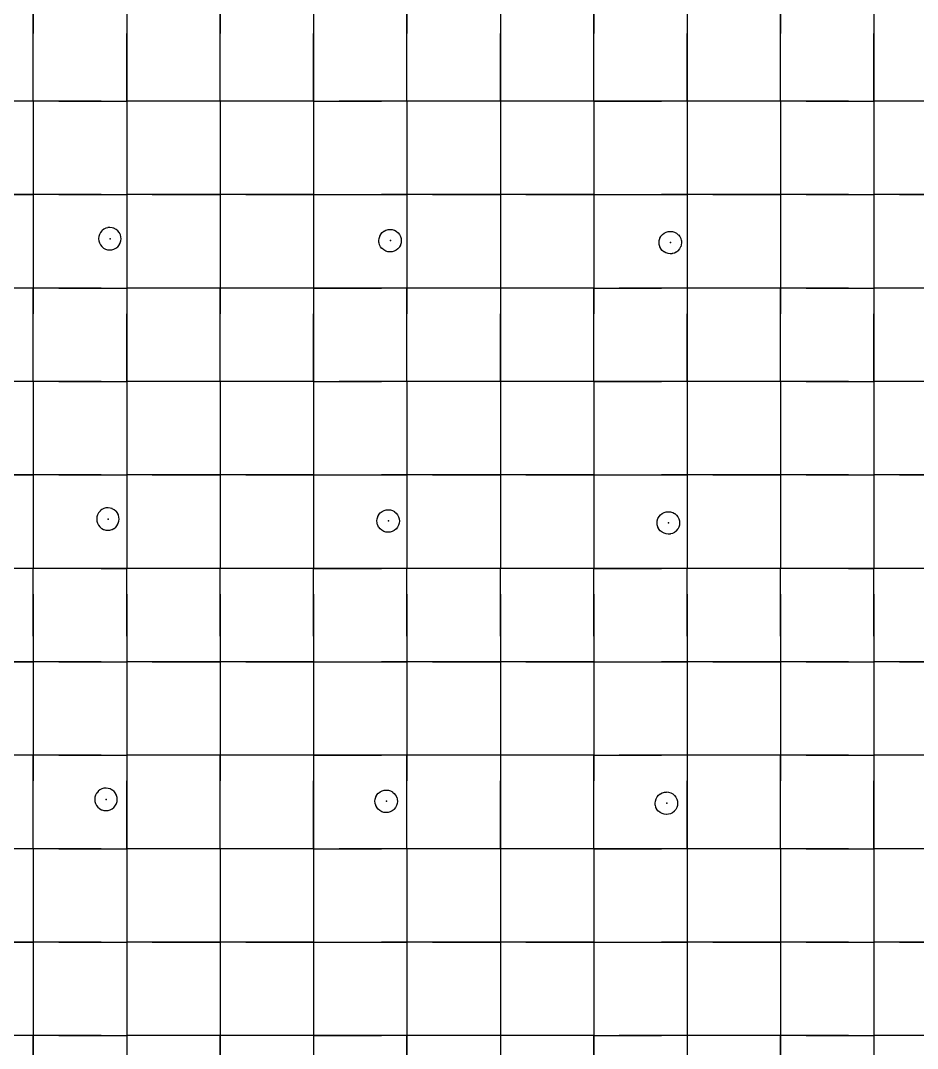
# Model space of a CAD drawing. Header units: metres. Extents: x 0 to 438, y -24 to 612.
# Drawn here: x 88.8 to 175.2, y 412.8 to 511.8 of the extents above; entities that cross this region are included whole.
import ezdxf

# ---------------------------------------------------------------- set-up
doc = ezdxf.new("R2010")
doc.units = ezdxf.units.M
doc.layers.add('LAYER_01_CUT', color=7, linetype='Continuous')
doc.layers.add('LAYER_04_GRID', color=7, linetype='Continuous')

msp = doc.modelspace()

# ---------------------------------------------------------------- linework, layer by layer
at = {"layer": 'LAYER_01_CUT'}
for points in [[(90, 506.462), (90, 513), (90, 510.538)], [(101.462, 513), (99, 513), (99, 506.462), (99, 504), (99, 497.462)], [(99, 513), (99, 510.538)], [(108, 506.462), (108, 513), (108, 510.538)], [(119.462, 513), (117, 513), (117, 506.462), (117, 504), (117, 497.462)], [(117, 513), (117, 510.538)], [(126, 506.462), (126, 513), (126, 510.538)], [(137.462, 513), (135, 513), (135, 506.462), (135, 504), (135, 497.462)], [(135, 513), (135, 510.538)], [(144, 506.462), (144, 513), (144, 510.538)], [(155.462, 513), (153, 513), (153, 506.462), (153, 504), (153, 497.462)], [(153, 513), (153, 510.538)], [(162, 506.462), (162, 513), (162, 510.538)], [(173.462, 513), (171, 513), (171, 506.462), (171, 504), (171, 497.462)], [(171, 513), (171, 510.538)], [(90, 504), (90, 510.538)], [(99, 504), (99, 510.538)], [(108, 504), (108, 510.538)], [(117, 504), (117, 510.538)], [(126, 504), (126, 510.538)], [(135, 504), (135, 510.538)], [(144, 504), (144, 510.538)], [(153, 504), (153, 510.538)], [(162, 504), (162, 510.538)], [(171, 504), (171, 510.538)], [(90, 504), (90, 506.462)], [(108, 504), (108, 506.462)], [(126, 504), (126, 506.462)], [(144, 504), (144, 506.462)], [(162, 504), (162, 506.462)], [(90, 504), (83.462, 504)], [(90, 504), (87.538, 504)], [(92.462, 504), (90, 504), (90, 497.462)], [(96.538, 504), (90, 504)], [(90, 504), (90, 501.538)], [(92.462, 504), (99, 504)], [(96.538, 504), (99, 504)], [(101.462, 504), (99, 504)], [(105.538, 504), (99, 504)], [(99, 504), (99, 501.538)], [(108, 504), (101.462, 504)], [(108, 504), (105.538, 504)], [(110.462, 504), (108, 504), (108, 497.462)], [(114.538, 504), (108, 504)], [(108, 504), (108, 501.538)], [(117, 504), (110.462, 504)], [(117, 504), (114.538, 504)], [(117, 504), (117, 501.538)], [(117, 504), (119.462, 504)], [(117, 504), (123.538, 504)], [(126, 504), (119.462, 504)], [(126, 504), (123.538, 504)], [(128.462, 504), (126, 504), (126, 497.462)], [(132.538, 504), (126, 504)], [(126, 504), (126, 501.538)], [(135, 504), (128.462, 504)], [(135, 504), (132.538, 504)], [(137.462, 504), (135, 504)], [(141.538, 504), (135, 504)], [(135, 504), (135, 501.538)], [(144, 504), (137.462, 504)], [(144, 504), (141.538, 504)], [(146.462, 504), (144, 504), (144, 497.462)], [(144, 504), (144, 501.538)], [(144, 504), (150.538, 504)], [(153, 504), (146.462, 504)], [(153, 504), (150.538, 504)], [(155.462, 504), (153, 504)], [(159.538, 504), (153, 504)], [(153, 504), (153, 501.538)], [(162, 504), (155.462, 504)], [(162, 504), (159.538, 504)], [(164.462, 504), (162, 504), (162, 497.462)], [(168.538, 504), (162, 504)], [(162, 504), (162, 501.538)], [(164.462, 504), (171, 504)], [(168.538, 504), (171, 504)], [(173.462, 504), (171, 504)], [(177.538, 504), (171, 504)], [(171, 504), (171, 501.538)], [(180, 504), (173.462, 504)], [(90, 501.538), (90, 495)], [(99, 501.538), (99, 495)], [(108, 501.538), (108, 495)], [(117, 501.538), (117, 495)], [(126, 501.538), (126, 495)], [(135, 501.538), (135, 495)], [(144, 501.538), (144, 495)], [(153, 501.538), (153, 495)], [(162, 501.538), (162, 495)], [(171, 501.538), (171, 495)], [(90, 497.462), (90, 495)], [(99, 497.462), (99, 495)], [(108, 497.462), (108, 495)], [(117, 497.462), (117, 495)], [(126, 497.462), (126, 495)], [(135, 497.462), (135, 495)], [(144, 497.462), (144, 495)], [(153, 497.462), (153, 495)], [(162, 497.462), (162, 495)], [(171, 497.462), (171, 495)], [(83.462, 495), (90, 495), (90, 488.462)], [(90, 495), (87.538, 495)], [(92.462, 495), (90, 495)], [(96.538, 495), (90, 495)], [(90, 495), (90, 492.538)], [(92.462, 495), (99, 495), (99, 488.462)], [(96.538, 495), (99, 495)], [(101.462, 495), (99, 495)], [(105.538, 495), (99, 495)], [(99, 495), (99, 492.538)], [(101.462, 495), (108, 495), (108, 488.462)], [(108, 495), (105.538, 495)], [(110.462, 495), (108, 495)], [(114.538, 495), (108, 495)], [(108, 495), (108, 492.538)], [(110.462, 495), (117, 495), (117, 488.462)], [(117, 495), (114.538, 495)], [(117, 495), (117, 492.538)], [(117, 495), (119.462, 495)], [(117, 495), (123.538, 495)], [(119.462, 495), (126, 495), (126, 488.462)], [(126, 495), (123.538, 495)], [(128.462, 495), (126, 495)], [(132.538, 495), (126, 495)], [(126, 495), (126, 492.538)], [(128.462, 495), (135, 495), (135, 488.462)], [(135, 495), (132.538, 495)], [(137.462, 495), (135, 495)], [(141.538, 495), (135, 495)], [(135, 495), (135, 492.538)], [(137.462, 495), (144, 495), (144, 488.462)], [(144, 495), (141.538, 495)], [(144, 495), (144, 492.538)], [(144, 495), (146.462, 495)], [(144, 495), (150.538, 495)], [(146.462, 495), (153, 495), (153, 488.462)], [(153, 495), (150.538, 495)], [(155.462, 495), (153, 495)], [(159.538, 495), (153, 495)], [(153, 495), (153, 492.538)], [(155.462, 495), (162, 495), (162, 488.462)], [(162, 495), (159.538, 495)], [(164.462, 495), (162, 495)], [(168.538, 495), (162, 495)], [(162, 495), (162, 492.538)], [(164.462, 495), (171, 495), (171, 488.462)], [(168.538, 495), (171, 495)], [(173.462, 495), (171, 495)], [(177.538, 495), (171, 495)], [(171, 495), (171, 492.538)], [(173.462, 495), (180, 495), (180, 488.462)], [(90, 492.538), (90, 486)], [(99, 492.538), (99, 486)], [(108, 492.538), (108, 486)], [(117, 492.538), (117, 486)], [(126, 492.538), (126, 486)], [(135, 492.538), (135, 486)], [(144, 492.538), (144, 486)], [(153, 492.538), (153, 486)], [(162, 492.538), (162, 486)], [(171, 492.538), (171, 486)], [(96.622, 491.536), (96.616, 491.529), (96.48, 491.367), (96.476, 491.359), (96.376, 491.175), (96.373, 491.167), (96.313, 490.971), (96.312, 490.962), (96.292, 490.764), (96.292, 490.756), (96.308, 490.569), (96.31, 490.561), (96.363, 490.37), (96.367, 490.362), (96.46, 490.177), (96.465, 490.17), (96.596, 490.004), (96.602, 489.998), (96.764, 489.861), (96.772, 489.857), (96.956, 489.757), (96.965, 489.755), (97.16, 489.694), (97.169, 489.693), (97.367, 489.673), (97.375, 489.674), (97.562, 489.689), (97.57, 489.691), (97.762, 489.744), (97.769, 489.748), (97.954, 489.841), (97.961, 489.846), (98.128, 489.977), (98.133, 489.984), (98.27, 490.146), (98.274, 490.153), (98.374, 490.338), (98.377, 490.346), (98.437, 490.542), (98.438, 490.55), (98.458, 490.749), (98.457, 490.757), (98.442, 490.943), (98.44, 490.951), (98.387, 491.143), (98.383, 491.151), (98.29, 491.336), (98.285, 491.343), (98.154, 491.509), (98.147, 491.515), (97.985, 491.651), (97.978, 491.655), (97.793, 491.756), (97.785, 491.758), (97.589, 491.818), (97.581, 491.819), (97.382, 491.84), (97.375, 491.839), (97.188, 491.823), (97.18, 491.821), (96.988, 491.768), (96.98, 491.764), (96.795, 491.672), (96.788, 491.666), (96.622, 491.536)], [(125.373, 490.151), (125.273, 489.967), (125.269, 489.959), (125.133, 489.797), (125.127, 489.791), (124.961, 489.66), (124.954, 489.654), (124.769, 489.562), (124.761, 489.558), (124.569, 489.505), (124.561, 489.503), (124.374, 489.487), (124.367, 489.487), (124.168, 489.507), (124.16, 489.508), (123.964, 489.568), (123.956, 489.571), (123.771, 489.671), (123.764, 489.675), (123.602, 489.812), (123.595, 489.817), (123.464, 489.983), (123.459, 489.99), (123.366, 490.175), (123.362, 490.183), (123.309, 490.375), (123.307, 490.383), (123.292, 490.57), (123.291, 490.577), (123.311, 490.776), (123.312, 490.784), (123.372, 490.98), (123.375, 490.988), (123.475, 491.173), (123.479, 491.18), (123.616, 491.342), (123.622, 491.349), (123.788, 491.48), (123.795, 491.485), (123.98, 491.578), (123.987, 491.582), (124.179, 491.635), (124.187, 491.637), (124.374, 491.652), (124.382, 491.653), (124.58, 491.633), (124.589, 491.632), (124.784, 491.572), (124.793, 491.569), (124.977, 491.469), (124.985, 491.465), (125.147, 491.328), (125.153, 491.322), (125.284, 491.156), (125.289, 491.149), (125.382, 490.964), (125.386, 490.957), (125.439, 490.765), (125.441, 490.757), (125.457, 490.57), (125.457, 490.562), (125.437, 490.364), (125.436, 490.356), (125.376, 490.159), (125.373, 490.151)], [(151.373, 491.466), (151.381, 491.467), (151.579, 491.446), (151.587, 491.445), (151.783, 491.385), (151.792, 491.383), (151.976, 491.282), (151.984, 491.278), (152.146, 491.142), (152.152, 491.136), (152.283, 490.97), (152.288, 490.963), (152.381, 490.778), (152.385, 490.77), (152.438, 490.579), (152.44, 490.571), (152.456, 490.384), (152.456, 490.376), (152.436, 490.177), (152.435, 490.169), (152.375, 489.973), (152.372, 489.965), (152.272, 489.78), (152.268, 489.773), (152.131, 489.611), (152.126, 489.604), (151.96, 489.473), (151.953, 489.468), (151.767, 489.375), (151.76, 489.371), (151.568, 489.319), (151.56, 489.316), (151.373, 489.301), (151.365, 489.3), (151.167, 489.321), (151.159, 489.321), (150.963, 489.382), (150.955, 489.384), (150.77, 489.484), (150.762, 489.489), (150.601, 489.625), (150.594, 489.631), (150.463, 489.797), (150.458, 489.804), (150.365, 489.989), (150.361, 489.997), (150.308, 490.188), (150.306, 490.196), (150.29, 490.383), (150.29, 490.391), (150.31, 490.589), (150.311, 490.598), (150.371, 490.794), (150.374, 490.802), (150.474, 490.986), (150.478, 490.994), (150.615, 491.156), (150.62, 491.163), (150.787, 491.293), (150.793, 491.299), (150.979, 491.391), (150.986, 491.395), (151.178, 491.448), (151.186, 491.45), (151.373, 491.466)], [(90, 488.462), (90, 486)], [(99, 488.462), (99, 486)], [(108, 488.462), (108, 486)], [(117, 488.462), (117, 486)], [(126, 488.462), (126, 486)], [(135, 488.462), (135, 486)], [(144, 488.462), (144, 486)], [(153, 488.462), (153, 486)], [(162, 488.462), (162, 486)], [(171, 488.462), (171, 486)], [(90, 486), (83.462, 486)], [(90, 486), (87.538, 486)], [(90, 479.462), (90, 486), (90, 483.538)], [(92.462, 486), (90, 486)], [(96.538, 486), (90, 486)], [(92.462, 486), (99, 486)], [(96.538, 486), (99, 486)], [(101.462, 486), (99, 486), (99, 479.462), (99, 477), (99, 470.462)], [(105.538, 486), (99, 486)], [(99, 486), (99, 483.538)], [(108, 486), (101.462, 486)], [(108, 486), (105.538, 486)], [(108, 479.462), (108, 486), (108, 483.538)], [(110.462, 486), (108, 486)], [(114.538, 486), (108, 486)], [(117, 486), (110.462, 486)], [(117, 486), (114.538, 486)], [(119.462, 486), (117, 486), (117, 479.462), (117, 477), (117, 470.462)], [(117, 486), (117, 483.538)], [(117, 486), (123.538, 486)], [(126, 486), (119.462, 486)], [(126, 486), (123.538, 486)], [(126, 479.462), (126, 486), (126, 483.538)], [(128.462, 486), (126, 486)], [(132.538, 486), (126, 486)], [(135, 486), (128.462, 486)], [(135, 486), (132.538, 486)], [(137.462, 486), (135, 486), (135, 479.462), (135, 477), (135, 470.462)], [(141.538, 486), (135, 486)], [(135, 486), (135, 483.538)], [(144, 486), (137.462, 486)], [(144, 486), (141.538, 486)], [(144, 479.462), (144, 486), (144, 483.538)], [(144, 486), (146.462, 486)], [(144, 486), (150.538, 486)], [(153, 486), (146.462, 486)], [(153, 486), (150.538, 486)], [(155.462, 486), (153, 486), (153, 479.462), (153, 477), (153, 470.462)], [(159.538, 486), (153, 486)], [(153, 486), (153, 483.538)], [(162, 486), (155.462, 486)], [(162, 486), (159.538, 486)], [(162, 479.462), (162, 486), (162, 483.538)], [(164.462, 486), (162, 486)], [(168.538, 486), (162, 486)], [(164.462, 486), (171, 486)], [(168.538, 486), (171, 486)], [(173.462, 486), (171, 486), (171, 479.462), (171, 477), (171, 470.462)], [(177.538, 486), (171, 486)], [(171, 486), (171, 483.538)], [(180, 486), (173.462, 486)], [(90, 477), (90, 483.538)], [(99, 477), (99, 483.538)], [(108, 477), (108, 483.538)], [(117, 477), (117, 483.538)], [(126, 477), (126, 483.538)], [(135, 477), (135, 483.538)], [(144, 477), (144, 483.538)], [(153, 477), (153, 483.538)], [(162, 477), (162, 483.538)], [(171, 477), (171, 483.538)], [(90, 477), (90, 479.462)], [(108, 477), (108, 479.462)], [(126, 477), (126, 479.462)], [(144, 477), (144, 479.462)], [(162, 477), (162, 479.462)], [(90, 477), (83.462, 477)], [(90, 477), (87.538, 477)], [(92.462, 477), (90, 477), (90, 470.462)], [(96.538, 477), (90, 477)], [(90, 477), (90, 474.538)], [(92.462, 477), (99, 477)], [(96.538, 477), (99, 477)], [(101.462, 477), (99, 477)], [(105.538, 477), (99, 477)], [(99, 477), (99, 474.538)], [(108, 477), (101.462, 477)], [(108, 477), (105.538, 477)], [(110.462, 477), (108, 477), (108, 470.462)], [(114.538, 477), (108, 477)], [(108, 477), (108, 474.538)], [(117, 477), (110.462, 477)], [(117, 477), (114.538, 477)], [(117, 477), (117, 474.538)], [(117, 477), (119.462, 477)], [(117, 477), (123.538, 477)], [(126, 477), (119.462, 477)], [(126, 477), (123.538, 477)], [(128.462, 477), (126, 477), (126, 470.462)], [(132.538, 477), (126, 477)], [(126, 477), (126, 474.538)], [(135, 477), (128.462, 477)], [(135, 477), (132.538, 477)], [(137.462, 477), (135, 477)], [(141.538, 477), (135, 477)], [(135, 477), (135, 474.538)], [(144, 477), (137.462, 477)], [(144, 477), (141.538, 477)], [(146.462, 477), (144, 477), (144, 470.462)], [(144, 477), (144, 474.538)], [(144, 477), (150.538, 477)], [(153, 477), (146.462, 477)], [(153, 477), (150.538, 477)], [(155.462, 477), (153, 477)], [(159.538, 477), (153, 477)], [(153, 477), (153, 474.538)], [(162, 477), (155.462, 477)], [(162, 477), (159.538, 477)], [(164.462, 477), (162, 477), (162, 470.462)], [(168.538, 477), (162, 477)], [(162, 477), (162, 474.538)], [(164.462, 477), (171, 477)], [(168.538, 477), (171, 477)], [(173.462, 477), (171, 477)], [(177.538, 477), (171, 477)], [(171, 477), (171, 474.538)], [(180, 477), (173.462, 477)], [(90, 474.538), (90, 468)], [(99, 474.538), (99, 468)], [(108, 474.538), (108, 468)], [(117, 474.538), (117, 468)], [(126, 474.538), (126, 468)], [(135, 474.538), (135, 468)], [(144, 474.538), (144, 468)], [(153, 474.538), (153, 468)], [(162, 474.538), (162, 468)], [(171, 474.538), (171, 468)], [(90, 470.462), (90, 468)], [(99, 470.462), (99, 468)], [(108, 470.462), (108, 468)], [(117, 470.462), (117, 468)], [(126, 470.462), (126, 468)], [(135, 470.462), (135, 468)], [(144, 470.462), (144, 468)], [(153, 470.462), (153, 468)], [(162, 470.462), (162, 468)], [(171, 470.462), (171, 468)], [(83.462, 468), (90, 468), (90, 461.462)], [(90, 468), (87.538, 468)], [(92.462, 468), (90, 468)], [(96.538, 468), (90, 468)], [(90, 468), (90, 465.538)], [(92.462, 468), (99, 468), (99, 461.462)], [(96.538, 468), (99, 468)], [(101.462, 468), (99, 468)], [(105.538, 468), (99, 468)], [(99, 468), (99, 465.538)], [(101.462, 468), (108, 468), (108, 461.462)], [(108, 468), (105.538, 468)], [(110.462, 468), (108, 468)], [(114.538, 468), (108, 468)], [(108, 468), (108, 465.538)], [(110.462, 468), (117, 468), (117, 461.462)], [(117, 468), (114.538, 468)], [(117, 468), (117, 465.538)], [(117, 468), (119.462, 468)], [(117, 468), (123.538, 468)], [(119.462, 468), (126, 468), (126, 461.462)], [(126, 468), (123.538, 468)], [(128.462, 468), (126, 468)], [(132.538, 468), (126, 468)], [(126, 468), (126, 465.538)], [(128.462, 468), (135, 468), (135, 461.462)], [(135, 468), (132.538, 468)], [(137.462, 468), (135, 468)], [(141.538, 468), (135, 468)], [(135, 468), (135, 465.538)], [(137.462, 468), (144, 468), (144, 461.462)], [(144, 468), (141.538, 468)], [(144, 468), (144, 465.538)], [(144, 468), (146.462, 468)], [(144, 468), (150.538, 468)], [(146.462, 468), (153, 468), (153, 461.462)], [(153, 468), (150.538, 468)], [(155.462, 468), (153, 468)], [(159.538, 468), (153, 468)], [(153, 468), (153, 465.538)], [(155.462, 468), (162, 468), (162, 461.462)], [(162, 468), (159.538, 468)], [(164.462, 468), (162, 468)], [(168.538, 468), (162, 468)], [(162, 468), (162, 465.538)], [(164.462, 468), (171, 468), (171, 461.462)], [(168.538, 468), (171, 468)], [(173.462, 468), (171, 468)], [(177.538, 468), (171, 468)], [(171, 468), (171, 465.538)], [(173.462, 468), (180, 468), (180, 461.462)], [(90, 465.538), (90, 459)], [(99, 465.538), (99, 459)], [(108, 465.538), (108, 459)], [(117, 465.538), (117, 459)], [(126, 465.538), (126, 459)], [(135, 465.538), (135, 459)], [(144, 465.538), (144, 459)], [(153, 465.538), (153, 459)], [(162, 465.538), (162, 459)], [(171, 465.538), (171, 459)], [(96.125, 463.963), (96.105, 463.764), (96.106, 463.757), (96.121, 463.57), (96.123, 463.562), (96.176, 463.37), (96.18, 463.362), (96.273, 463.177), (96.279, 463.17), (96.409, 463.004), (96.416, 462.999), (96.578, 462.862), (96.585, 462.858), (96.77, 462.758), (96.778, 462.755), (96.974, 462.695), (96.982, 462.694), (97.181, 462.674), (97.189, 462.674), (97.376, 462.69), (97.384, 462.692), (97.575, 462.745), (97.583, 462.749), (97.768, 462.842), (97.775, 462.847), (97.941, 462.978), (97.947, 462.984), (98.083, 463.146), (98.087, 463.154), (98.188, 463.338), (98.19, 463.347), (98.25, 463.543), (98.251, 463.551), (98.272, 463.749), (98.271, 463.757), (98.255, 463.944), (98.253, 463.952), (98.2, 464.144), (98.196, 464.151), (98.104, 464.336), (98.098, 464.343), (97.968, 464.51), (97.961, 464.515), (97.799, 464.652), (97.791, 464.656), (97.607, 464.756), (97.599, 464.759), (97.403, 464.819), (97.394, 464.82), (97.196, 464.84), (97.188, 464.84), (97.001, 464.824), (96.993, 464.822), (96.802, 464.769), (96.794, 464.765), (96.609, 464.672), (96.602, 464.667), (96.436, 464.536), (96.43, 464.529), (96.294, 464.368), (96.289, 464.36), (96.189, 464.175), (96.187, 464.167), (96.126, 463.971), (96.125, 463.963)], [(125.251, 463.364), (125.25, 463.356), (125.189, 463.16), (125.187, 463.152), (125.087, 462.968), (125.082, 462.96), (124.946, 462.798), (124.94, 462.791), (124.774, 462.661), (124.767, 462.655), (124.582, 462.562), (124.574, 462.559), (124.383, 462.506), (124.375, 462.503), (124.188, 462.488), (124.18, 462.487), (123.982, 462.508), (123.973, 462.509), (123.777, 462.569), (123.769, 462.571), (123.585, 462.671), (123.577, 462.676), (123.415, 462.812), (123.408, 462.818), (123.278, 462.984), (123.272, 462.991), (123.18, 463.176), (123.176, 463.184), (123.123, 463.375), (123.121, 463.383), (123.105, 463.57), (123.104, 463.578), (123.125, 463.777), (123.126, 463.785), (123.186, 463.981), (123.188, 463.989), (123.289, 464.173), (123.293, 464.181), (123.429, 464.343), (123.435, 464.35), (123.601, 464.48), (123.608, 464.486), (123.793, 464.579), (123.801, 464.582), (123.992, 464.635), (124, 464.638), (124.187, 464.653), (124.195, 464.654), (124.394, 464.633), (124.402, 464.632), (124.598, 464.572), (124.606, 464.57), (124.791, 464.469), (124.798, 464.465), (124.96, 464.329), (124.967, 464.323), (125.098, 464.157), (125.103, 464.15), (125.196, 463.965), (125.2, 463.957), (125.253, 463.766), (125.255, 463.758), (125.27, 463.571), (125.271, 463.563), (125.251, 463.364)], [(150.408, 462.631), (150.277, 462.798), (150.272, 462.804), (150.179, 462.99), (150.175, 462.997), (150.122, 463.189), (150.12, 463.197), (150.104, 463.384), (150.104, 463.392), (150.124, 463.59), (150.125, 463.598), (150.185, 463.794), (150.188, 463.803), (150.288, 463.987), (150.292, 463.995), (150.429, 464.157), (150.434, 464.163), (150.601, 464.294), (150.607, 464.299), (150.793, 464.392), (150.8, 464.396), (150.992, 464.449), (151, 464.451), (151.187, 464.467), (151.195, 464.467), (151.393, 464.447), (151.401, 464.446), (151.597, 464.386), (151.606, 464.383), (151.79, 464.283), (151.798, 464.279), (151.96, 464.142), (151.966, 464.137), (152.097, 463.97), (152.102, 463.964), (152.195, 463.779), (152.199, 463.771), (152.252, 463.579), (152.254, 463.571), (152.27, 463.384), (152.27, 463.377), (152.25, 463.178), (152.249, 463.17), (152.189, 462.974), (152.186, 462.966), (152.086, 462.781), (152.082, 462.773), (151.945, 462.612), (151.94, 462.605), (151.774, 462.474), (151.767, 462.469), (151.582, 462.376), (151.574, 462.372), (151.382, 462.319), (151.374, 462.317), (151.187, 462.301), (151.18, 462.301), (150.981, 462.321), (150.973, 462.322), (150.777, 462.382), (150.769, 462.385), (150.584, 462.485), (150.576, 462.489), (150.415, 462.626), (150.408, 462.631)], [(90, 461.462), (90, 459)], [(99, 461.462), (99, 459)], [(108, 461.462), (108, 459)], [(117, 461.462), (117, 459)], [(126, 461.462), (126, 459)], [(135, 461.462), (135, 459)], [(144, 461.462), (144, 459)], [(153, 461.462), (153, 459)], [(162, 461.462), (162, 459)], [(171, 461.462), (171, 459)], [(180, 459), (173.462, 459), (171, 459), (164.462, 459), (162, 459), (155.462, 459), (153, 459), (146.462, 459), (144, 459), (137.462, 459), (135, 459), (128.462, 459), (126, 459), (119.462, 459), (117, 459), (110.462, 459), (108, 459), (101.462, 459), (99, 459), (92.462, 459), (90, 459), (83.462, 459)], [(90, 459), (87.538, 459)], [(96.538, 459), (90, 459)], [(90, 452.462), (90, 459)], [(90, 456.538), (90, 459)], [(96.538, 459), (99, 459)], [(105.538, 459), (99, 459)], [(99, 452.462), (99, 459)], [(99, 456.538), (99, 459)], [(108, 459), (105.538, 459)], [(114.538, 459), (108, 459)], [(108, 452.462), (108, 459)], [(108, 456.538), (108, 459)], [(117, 459), (114.538, 459)], [(117, 452.462), (117, 459)], [(117, 456.538), (117, 459)], [(117, 459), (123.538, 459)], [(126, 459), (123.538, 459)], [(132.538, 459), (126, 459)], [(126, 452.462), (126, 459)], [(126, 456.538), (126, 459)], [(135, 459), (132.538, 459)], [(141.538, 459), (135, 459)], [(135, 452.462), (135, 459)], [(135, 456.538), (135, 459)], [(144, 459), (141.538, 459)], [(144, 452.462), (144, 459)], [(144, 456.538), (144, 459)], [(144, 459), (150.538, 459)], [(153, 459), (150.538, 459)], [(159.538, 459), (153, 459)], [(153, 452.462), (153, 459)], [(153, 456.538), (153, 459)], [(162, 459), (159.538, 459)], [(168.538, 459), (162, 459)], [(162, 452.462), (162, 459)], [(162, 456.538), (162, 459)], [(168.538, 459), (171, 459)], [(177.538, 459), (171, 459)], [(171, 452.462), (171, 459)], [(171, 456.538), (171, 459)], [(90, 456.538), (90, 450)], [(99, 456.538), (99, 450)], [(108, 456.538), (108, 450)], [(117, 456.538), (117, 450)], [(126, 456.538), (126, 450)], [(135, 456.538), (135, 450)], [(144, 456.538), (144, 450)], [(153, 456.538), (153, 450)], [(162, 456.538), (162, 450)], [(171, 456.538), (171, 450)], [(90, 452.462), (90, 450)], [(99, 452.462), (99, 450)], [(108, 452.462), (108, 450)], [(117, 452.462), (117, 450)], [(126, 452.462), (126, 450)], [(135, 452.462), (135, 450)], [(144, 452.462), (144, 450)], [(153, 452.462), (153, 450)], [(162, 452.462), (162, 450)], [(171, 452.462), (171, 450)], [(83.462, 450), (90, 450), (90, 443.462)], [(90, 450), (87.538, 450)], [(92.462, 450), (90, 450)], [(96.538, 450), (90, 450)], [(90, 450), (90, 447.538)], [(92.462, 450), (99, 450), (99, 443.462)], [(96.538, 450), (99, 450)], [(101.462, 450), (99, 450)], [(105.538, 450), (99, 450)], [(99, 450), (99, 447.538)], [(101.462, 450), (108, 450), (108, 443.462)], [(108, 450), (105.538, 450)], [(110.462, 450), (108, 450)], [(114.538, 450), (108, 450)], [(108, 450), (108, 447.538)], [(110.462, 450), (117, 450), (117, 443.462)], [(117, 450), (114.538, 450)], [(117, 450), (117, 447.538)], [(117, 450), (119.462, 450)], [(117, 450), (123.538, 450)], [(119.462, 450), (126, 450), (126, 443.462)], [(126, 450), (123.538, 450)], [(128.462, 450), (126, 450)], [(132.538, 450), (126, 450)], [(126, 450), (126, 447.538)], [(128.462, 450), (135, 450), (135, 443.462)], [(135, 450), (132.538, 450)], [(137.462, 450), (135, 450)], [(141.538, 450), (135, 450)], [(135, 450), (135, 447.538)], [(137.462, 450), (144, 450), (144, 443.462)], [(144, 450), (141.538, 450)], [(144, 450), (144, 447.538)], [(144, 450), (146.462, 450)], [(144, 450), (150.538, 450)], [(146.462, 450), (153, 450), (153, 443.462)], [(153, 450), (150.538, 450)], [(155.462, 450), (153, 450)], [(159.538, 450), (153, 450)], [(153, 450), (153, 447.538)], [(155.462, 450), (162, 450), (162, 443.462)], [(162, 450), (159.538, 450)], [(164.462, 450), (162, 450)], [(168.538, 450), (162, 450)], [(162, 450), (162, 447.538)], [(164.462, 450), (171, 450), (171, 443.462)], [(168.538, 450), (171, 450)], [(173.462, 450), (171, 450)], [(177.538, 450), (171, 450)], [(171, 450), (171, 447.538)], [(173.462, 450), (180, 450), (180, 443.462)], [(90, 447.538), (90, 441)], [(99, 447.538), (99, 441)], [(108, 447.538), (108, 441)], [(117, 447.538), (117, 441)], [(126, 447.538), (126, 441)], [(135, 447.538), (135, 441)], [(144, 447.538), (144, 441)], [(153, 447.538), (153, 441)], [(162, 447.538), (162, 441)], [(171, 447.538), (171, 441)], [(90, 443.462), (90, 441)], [(99, 443.462), (99, 441)], [(108, 443.462), (108, 441)], [(117, 443.462), (117, 441)], [(126, 443.462), (126, 441)], [(135, 443.462), (135, 441)], [(144, 443.462), (144, 441)], [(153, 443.462), (153, 441)], [(162, 443.462), (162, 441)], [(171, 443.462), (171, 441)], [(90, 441), (83.462, 441)], [(90, 441), (87.538, 441)], [(90, 434.462), (90, 441), (90, 438.538)], [(92.462, 441), (90, 441)], [(96.538, 441), (90, 441)], [(92.462, 441), (99, 441)], [(96.538, 441), (99, 441)], [(101.462, 441), (99, 441), (99, 434.462), (99, 432), (99, 425.462)], [(105.538, 441), (99, 441)], [(99, 441), (99, 438.538)], [(108, 441), (101.462, 441)], [(108, 441), (105.538, 441)], [(108, 434.462), (108, 441), (108, 438.538)], [(110.462, 441), (108, 441)], [(114.538, 441), (108, 441)], [(117, 441), (110.462, 441)], [(117, 441), (114.538, 441)], [(119.462, 441), (117, 441), (117, 434.462), (117, 432), (117, 425.462)], [(117, 441), (117, 438.538)], [(117, 441), (123.538, 441)], [(126, 441), (119.462, 441)], [(126, 441), (123.538, 441)], [(126, 434.462), (126, 441), (126, 438.538)], [(128.462, 441), (126, 441)], [(132.538, 441), (126, 441)], [(135, 441), (128.462, 441)], [(135, 441), (132.538, 441)], [(137.462, 441), (135, 441), (135, 434.462), (135, 432), (135, 425.462)], [(141.538, 441), (135, 441)], [(135, 441), (135, 438.538)], [(144, 441), (137.462, 441)], [(144, 441), (141.538, 441)], [(144, 434.462), (144, 441), (144, 438.538)], [(144, 441), (146.462, 441)], [(144, 441), (150.538, 441)], [(153, 441), (146.462, 441)], [(153, 441), (150.538, 441)], [(155.462, 441), (153, 441), (153, 434.462), (153, 432), (153, 425.462)], [(159.538, 441), (153, 441)], [(153, 441), (153, 438.538)], [(162, 441), (155.462, 441)], [(162, 441), (159.538, 441)], [(162, 434.462), (162, 441), (162, 438.538)], [(164.462, 441), (162, 441)], [(168.538, 441), (162, 441)], [(164.462, 441), (171, 441)], [(168.538, 441), (171, 441)], [(173.462, 441), (171, 441), (171, 434.462), (171, 432), (171, 425.462)], [(177.538, 441), (171, 441)], [(171, 441), (171, 438.538)], [(180, 441), (173.462, 441)], [(90, 432), (90, 438.538)], [(96.003, 437.176), (96, 437.168), (95.94, 436.972), (95.939, 436.964), (95.919, 436.765), (95.919, 436.757), (95.935, 436.57), (95.937, 436.562), (95.99, 436.371), (95.994, 436.363), (96.087, 436.178), (96.092, 436.171), (96.223, 436.005), (96.229, 435.999), (96.391, 435.863), (96.399, 435.859), (96.583, 435.758), (96.592, 435.756), (96.788, 435.696), (96.796, 435.695), (96.994, 435.674), (97.002, 435.675), (97.189, 435.691), (97.197, 435.693), (97.389, 435.746), (97.396, 435.75), (97.582, 435.842), (97.588, 435.848), (97.755, 435.978), (97.76, 435.985), (97.897, 436.147), (97.901, 436.155), (98.001, 436.339), (98.004, 436.347), (98.064, 436.543), (98.065, 436.552), (98.085, 436.75), (98.085, 436.758), (98.069, 436.945), (98.067, 436.953), (98.014, 437.144), (98.01, 437.152), (97.917, 437.337), (97.912, 437.344), (97.781, 437.51), (97.774, 437.516), (97.613, 437.652), (97.605, 437.657), (97.42, 437.757), (97.412, 437.759), (97.216, 437.82), (97.208, 437.82), (97.009, 437.841), (97.002, 437.84), (96.815, 437.825), (96.807, 437.822), (96.615, 437.769), (96.607, 437.766), (96.422, 437.673), (96.415, 437.667), (96.249, 437.537), (96.244, 437.53), (96.107, 437.368), (96.103, 437.361), (96.003, 437.176)], [(99, 432), (99, 438.538)], [(108, 432), (108, 438.538)], [(117, 432), (117, 438.538)], [(122.936, 436.376), (122.934, 436.384), (122.919, 436.571), (122.918, 436.579), (122.938, 436.777), (122.939, 436.785), (122.999, 436.981), (123.002, 436.99), (123.102, 437.174), (123.106, 437.182), (123.243, 437.344), (123.249, 437.35), (123.415, 437.481), (123.422, 437.486), (123.607, 437.579), (123.615, 437.583), (123.806, 437.636), (123.814, 437.638), (124.001, 437.654), (124.009, 437.654), (124.207, 437.634), (124.216, 437.633), (124.412, 437.573), (124.42, 437.57), (124.604, 437.47), (124.612, 437.466), (124.774, 437.329), (124.781, 437.324), (124.911, 437.158), (124.917, 437.151), (125.009, 436.966), (125.013, 436.958), (125.066, 436.766), (125.068, 436.758), (125.084, 436.571), (125.085, 436.564), (125.064, 436.365), (125.063, 436.357), (125.003, 436.161), (125.001, 436.153), (124.9, 435.968), (124.896, 435.96), (124.76, 435.799), (124.754, 435.792), (124.588, 435.661), (124.581, 435.656), (124.396, 435.563), (124.388, 435.559), (124.196, 435.506), (124.189, 435.504), (124.001, 435.488), (123.994, 435.488), (123.795, 435.508), (123.787, 435.509), (123.591, 435.569), (123.583, 435.572), (123.398, 435.672), (123.391, 435.676), (123.229, 435.813), (123.222, 435.818), (123.091, 435.985), (123.086, 435.992), (122.993, 436.177), (122.989, 436.184), (122.936, 436.376)], [(126, 432), (126, 438.538)], [(135, 432), (135, 438.538)], [(144, 432), (144, 438.538)], [(153, 432), (153, 438.538)], [(162, 432), (162, 438.538)], [(171, 432), (171, 438.538)], [(151.58, 435.469), (151.395, 435.377), (151.387, 435.373), (151.196, 435.32), (151.188, 435.318), (151.001, 435.302), (150.993, 435.301), (150.795, 435.322), (150.786, 435.323), (150.59, 435.383), (150.582, 435.385), (150.398, 435.486), (150.39, 435.49), (150.228, 435.626), (150.221, 435.632), (150.091, 435.798), (150.085, 435.805), (149.993, 435.99), (149.989, 435.998), (149.936, 436.189), (149.933, 436.197), (149.918, 436.384), (149.917, 436.392), (149.938, 436.591), (149.939, 436.599), (149.999, 436.795), (150.001, 436.803), (150.102, 436.988), (150.106, 436.995), (150.242, 437.157), (150.248, 437.164), (150.414, 437.295), (150.421, 437.3), (150.606, 437.393), (150.614, 437.397), (150.805, 437.45), (150.813, 437.452), (151, 437.467), (151.008, 437.468), (151.207, 437.447), (151.215, 437.447), (151.411, 437.386), (151.419, 437.384), (151.604, 437.284), (151.611, 437.279), (151.773, 437.143), (151.78, 437.137), (151.91, 436.971), (151.916, 436.964), (152.009, 436.779), (152.013, 436.771), (152.066, 436.58), (152.068, 436.572), (152.083, 436.385), (152.084, 436.377), (152.063, 436.179), (152.063, 436.17), (152.002, 435.974), (152, 435.966), (151.9, 435.782), (151.895, 435.774), (151.759, 435.612), (151.753, 435.605), (151.587, 435.475), (151.58, 435.469)], [(90, 432), (90, 434.462)], [(108, 432), (108, 434.462)], [(126, 432), (126, 434.462)], [(144, 432), (144, 434.462)], [(162, 432), (162, 434.462)], [(90, 432), (83.462, 432)], [(90, 432), (87.538, 432)], [(92.462, 432), (90, 432), (90, 425.462)], [(96.538, 432), (90, 432)], [(90, 432), (90, 429.538)], [(92.462, 432), (99, 432)], [(96.538, 432), (99, 432)], [(101.462, 432), (99, 432)], [(105.538, 432), (99, 432)], [(99, 432), (99, 429.538)], [(108, 432), (101.462, 432)], [(108, 432), (105.538, 432)], [(110.462, 432), (108, 432), (108, 425.462)], [(114.538, 432), (108, 432)], [(108, 432), (108, 429.538)], [(117, 432), (110.462, 432)], [(117, 432), (114.538, 432)], [(117, 432), (117, 429.538)], [(117, 432), (119.462, 432)], [(117, 432), (123.538, 432)], [(126, 432), (119.462, 432)], [(126, 432), (123.538, 432)], [(128.462, 432), (126, 432), (126, 425.462)], [(132.538, 432), (126, 432)], [(126, 432), (126, 429.538)], [(135, 432), (128.462, 432)], [(135, 432), (132.538, 432)], [(137.462, 432), (135, 432)], [(141.538, 432), (135, 432)], [(135, 432), (135, 429.538)], [(144, 432), (137.462, 432)], [(144, 432), (141.538, 432)], [(146.462, 432), (144, 432), (144, 425.462)], [(144, 432), (144, 429.538)], [(144, 432), (150.538, 432)], [(153, 432), (146.462, 432)], [(153, 432), (150.538, 432)], [(155.462, 432), (153, 432)], [(159.538, 432), (153, 432)], [(153, 432), (153, 429.538)], [(162, 432), (155.462, 432)], [(162, 432), (159.538, 432)], [(164.462, 432), (162, 432), (162, 425.462)], [(168.538, 432), (162, 432)], [(162, 432), (162, 429.538)], [(164.462, 432), (171, 432)], [(168.538, 432), (171, 432)], [(173.462, 432), (171, 432)], [(177.538, 432), (171, 432)], [(171, 432), (171, 429.538)], [(180, 432), (173.462, 432)], [(90, 429.538), (90, 423)], [(99, 429.538), (99, 423)], [(108, 429.538), (108, 423)], [(117, 429.538), (117, 423)], [(126, 429.538), (126, 423)], [(135, 429.538), (135, 423)], [(144, 429.538), (144, 423)], [(153, 429.538), (153, 423)], [(162, 429.538), (162, 423)], [(171, 429.538), (171, 423)], [(90, 425.462), (90, 423)], [(99, 425.462), (99, 423)], [(108, 425.462), (108, 423)], [(117, 425.462), (117, 423)], [(126, 425.462), (126, 423)], [(135, 425.462), (135, 423)], [(144, 425.462), (144, 423)], [(153, 425.462), (153, 423)], [(162, 425.462), (162, 423)], [(171, 425.462), (171, 423)], [(83.462, 423), (90, 423), (90, 416.462)], [(90, 423), (87.538, 423)], [(92.462, 423), (90, 423)], [(96.538, 423), (90, 423)], [(90, 423), (90, 420.538)], [(92.462, 423), (99, 423), (99, 416.462)], [(96.538, 423), (99, 423)], [(101.462, 423), (99, 423)], [(105.538, 423), (99, 423)], [(99, 423), (99, 420.538)], [(101.462, 423), (108, 423), (108, 416.462)], [(108, 423), (105.538, 423)], [(110.462, 423), (108, 423)], [(114.538, 423), (108, 423)], [(108, 423), (108, 420.538)], [(110.462, 423), (117, 423), (117, 416.462)], [(117, 423), (114.538, 423)], [(117, 423), (117, 420.538)], [(117, 423), (119.462, 423)], [(117, 423), (123.538, 423)], [(119.462, 423), (126, 423), (126, 416.462)], [(126, 423), (123.538, 423)], [(128.462, 423), (126, 423)], [(132.538, 423), (126, 423)], [(126, 423), (126, 420.538)], [(128.462, 423), (135, 423), (135, 416.462)], [(135, 423), (132.538, 423)], [(137.462, 423), (135, 423)], [(141.538, 423), (135, 423)], [(135, 423), (135, 420.538)], [(137.462, 423), (144, 423), (144, 416.462)], [(144, 423), (141.538, 423)], [(144, 423), (144, 420.538)], [(144, 423), (146.462, 423)], [(144, 423), (150.538, 423)], [(146.462, 423), (153, 423), (153, 416.462)], [(153, 423), (150.538, 423)], [(155.462, 423), (153, 423)], [(159.538, 423), (153, 423)], [(153, 423), (153, 420.538)], [(155.462, 423), (162, 423), (162, 416.462)], [(162, 423), (159.538, 423)], [(164.462, 423), (162, 423)], [(168.538, 423), (162, 423)], [(162, 423), (162, 420.538)], [(164.462, 423), (171, 423), (171, 416.462)], [(168.538, 423), (171, 423)], [(173.462, 423), (171, 423)], [(177.538, 423), (171, 423)], [(171, 423), (171, 420.538)], [(173.462, 423), (180, 423), (180, 416.462)], [(90, 420.538), (90, 414)], [(99, 420.538), (99, 414)], [(108, 420.538), (108, 414)], [(117, 420.538), (117, 414)], [(126, 420.538), (126, 414)], [(135, 420.538), (135, 414)], [(144, 420.538), (144, 414)], [(153, 420.538), (153, 414)], [(162, 420.538), (162, 414)], [(171, 420.538), (171, 414)], [(90, 416.462), (90, 414)], [(99, 416.462), (99, 414)], [(108, 416.462), (108, 414)], [(117, 416.462), (117, 414)], [(126, 416.462), (126, 414)], [(135, 416.462), (135, 414)], [(144, 416.462), (144, 414)], [(153, 416.462), (153, 414)], [(162, 416.462), (162, 414)], [(171, 416.462), (171, 414)], [(90, 414), (83.462, 414)], [(90, 414), (87.538, 414)], [(90, 407.462), (90, 414), (90, 411.538)], [(92.462, 414), (90, 414)], [(96.538, 414), (90, 414)], [(92.462, 414), (99, 414)], [(96.538, 414), (99, 414)], [(101.462, 414), (99, 414), (99, 407.462), (99, 405), (99, 398.462)], [(105.538, 414), (99, 414)], [(99, 414), (99, 411.538)], [(108, 414), (101.462, 414)], [(108, 414), (105.538, 414)], [(108, 407.462), (108, 414), (108, 411.538)], [(110.462, 414), (108, 414)], [(114.538, 414), (108, 414)], [(117, 414), (110.462, 414)], [(117, 414), (114.538, 414)], [(119.462, 414), (117, 414), (117, 407.462), (117, 405), (117, 398.462)], [(117, 414), (117, 411.538)], [(117, 414), (123.538, 414)], [(126, 414), (119.462, 414)], [(126, 414), (123.538, 414)], [(126, 407.462), (126, 414), (126, 411.538)], [(128.462, 414), (126, 414)], [(132.538, 414), (126, 414)], [(135, 414), (128.462, 414)], [(135, 414), (132.538, 414)], [(137.462, 414), (135, 414), (135, 407.462), (135, 405), (135, 398.462)], [(141.538, 414), (135, 414)], [(135, 414), (135, 411.538)], [(144, 414), (137.462, 414)], [(144, 414), (141.538, 414)], [(144, 407.462), (144, 414), (144, 411.538)], [(144, 414), (146.462, 414)], [(144, 414), (150.538, 414)], [(153, 414), (146.462, 414)], [(153, 414), (150.538, 414)], [(155.462, 414), (153, 414), (153, 407.462), (153, 405), (153, 398.462)], [(159.538, 414), (153, 414)], [(153, 414), (153, 411.538)], [(162, 414), (155.462, 414)], [(162, 414), (159.538, 414)], [(162, 407.462), (162, 414), (162, 411.538)], [(164.462, 414), (162, 414)], [(168.538, 414), (162, 414)], [(164.462, 414), (171, 414)], [(168.538, 414), (171, 414)], [(173.462, 414), (171, 414), (171, 407.462), (171, 405), (171, 398.462)], [(177.538, 414), (171, 414)], [(171, 414), (171, 411.538)], [(180, 414), (173.462, 414)]]:
    msp.add_lwpolyline(points, dxfattribs=at)
at = {"layer": 'LAYER_04_GRID'}
for p in [(97.402, 490.756), (124.401, 490.57), (151.4, 490.383), (97.215, 463.757), (124.215, 463.57), (151.214, 463.384), (97.029, 436.757), (124.028, 436.571), (151.028, 436.384)]:
    msp.add_point(p, dxfattribs=at)

doc.saveas('drawing.dxf')
